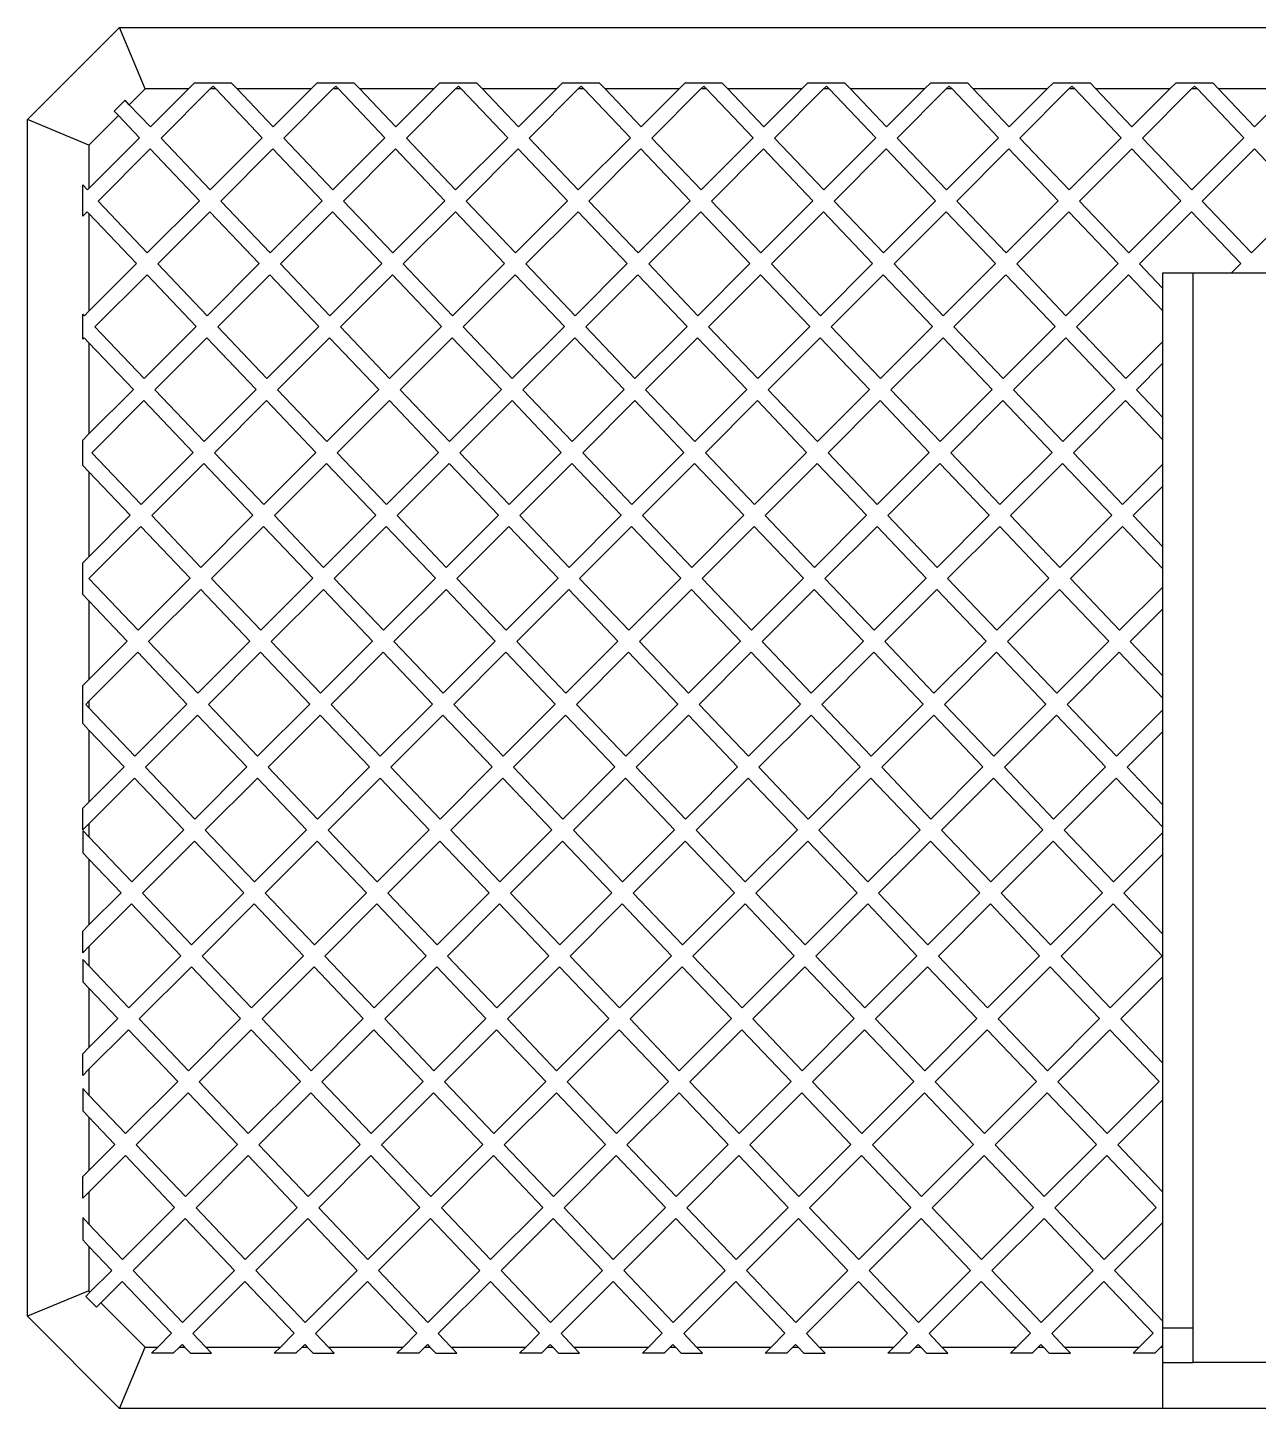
# Model space of a CAD drawing. Header units: millimetres. Extents: x -2140 to -1200, y 2406 to 2649.
# Drawn here: x -1926.14 to -1886.01, y 2541.49 to 2586.49 of the extents above; entities that cross this region are included whole.
import ezdxf

# ---------------------------------------------------------------- set-up
doc = ezdxf.new("R2010")
doc.units = ezdxf.units.MM

msp = doc.modelspace()

# ---------------------------------------------------------------- linework, layer by layer
at = {"color": 7, "linetype": 'Continuous', "lineweight": 25}
for p, q in [((-1926.135, 2583.492), (-1923.135, 2586.492)), ((-1922.307, 2584.492), (-1923.135, 2586.492)), ((-1923.135, 2586.492), (-1839.135, 2586.492)), ((-1922.307, 2584.492), (-1922.82, 2583.979)), ((-1920.893, 2584.492), (-1922.307, 2584.492)), ((-1920.893, 2584.492), (-1922.131, 2583.254)), ((-1921.786, 2582.891), (-1920.185, 2584.492)), ((-1920.693, 2584.692), (-1920.893, 2584.492)), ((-1920.693, 2584.692), (-1919.498, 2584.692)), ((-1920.185, 2584.492), (-1920.089, 2584.588)), ((-1919.998, 2584.492), (-1920.185, 2584.492)), ((-1920.089, 2584.588), (-1919.998, 2584.492)), ((-1919.998, 2584.492), (-1918.484, 2582.9)), ((-1919.308, 2584.492), (-1919.498, 2584.692)), ((-1916.893, 2584.492), (-1919.308, 2584.492)), ((-1918.131, 2583.254), (-1919.308, 2584.492)), ((-1916.893, 2584.492), (-1918.131, 2583.254)), ((-1917.786, 2582.891), (-1916.185, 2584.492)), ((-1916.693, 2584.692), (-1916.893, 2584.492)), ((-1916.693, 2584.692), (-1915.498, 2584.692)), ((-1916.185, 2584.492), (-1916.089, 2584.588)), ((-1915.998, 2584.492), (-1916.185, 2584.492)), ((-1916.089, 2584.588), (-1915.998, 2584.492)), ((-1915.998, 2584.492), (-1914.484, 2582.9)), ((-1915.308, 2584.492), (-1915.498, 2584.692)), ((-1912.893, 2584.492), (-1915.308, 2584.492)), ((-1914.131, 2583.254), (-1915.308, 2584.492)), ((-1912.893, 2584.492), (-1914.131, 2583.254)), ((-1913.786, 2582.891), (-1912.185, 2584.492)), ((-1912.693, 2584.692), (-1912.893, 2584.492)), ((-1912.693, 2584.692), (-1911.498, 2584.692)), ((-1912.185, 2584.492), (-1912.089, 2584.588)), ((-1911.998, 2584.492), (-1912.185, 2584.492)), ((-1912.089, 2584.588), (-1911.998, 2584.492)), ((-1911.998, 2584.492), (-1910.484, 2582.9)), ((-1911.308, 2584.492), (-1911.498, 2584.692)), ((-1908.893, 2584.492), (-1911.308, 2584.492)), ((-1910.131, 2583.254), (-1911.308, 2584.492)), ((-1908.893, 2584.492), (-1910.131, 2583.254)), ((-1909.786, 2582.891), (-1908.185, 2584.492)), ((-1908.693, 2584.692), (-1908.893, 2584.492)), ((-1908.693, 2584.692), (-1907.498, 2584.692)), ((-1908.185, 2584.492), (-1908.089, 2584.588)), ((-1907.998, 2584.492), (-1908.185, 2584.492)), ((-1908.089, 2584.588), (-1907.998, 2584.492)), ((-1907.998, 2584.492), (-1906.484, 2582.9)), ((-1907.308, 2584.492), (-1907.498, 2584.692)), ((-1904.893, 2584.492), (-1907.308, 2584.492)), ((-1906.131, 2583.254), (-1907.308, 2584.492)), ((-1904.893, 2584.492), (-1906.131, 2583.254)), ((-1905.786, 2582.891), (-1904.185, 2584.492)), ((-1904.693, 2584.692), (-1904.893, 2584.492)), ((-1904.693, 2584.692), (-1903.498, 2584.692)), ((-1904.185, 2584.492), (-1904.089, 2584.588)), ((-1903.998, 2584.492), (-1904.185, 2584.492)), ((-1904.089, 2584.588), (-1903.998, 2584.492)), ((-1903.998, 2584.492), (-1902.484, 2582.9)), ((-1903.308, 2584.492), (-1903.498, 2584.692)), ((-1900.893, 2584.492), (-1903.308, 2584.492)), ((-1902.131, 2583.254), (-1903.308, 2584.492)), ((-1900.893, 2584.492), (-1902.131, 2583.254)), ((-1901.786, 2582.891), (-1900.185, 2584.492)), ((-1900.693, 2584.692), (-1900.893, 2584.492)), ((-1900.693, 2584.692), (-1899.498, 2584.692)), ((-1900.185, 2584.492), (-1900.089, 2584.588)), ((-1899.998, 2584.492), (-1900.185, 2584.492)), ((-1900.089, 2584.588), (-1899.998, 2584.492)), ((-1899.998, 2584.492), (-1898.484, 2582.9)), ((-1899.308, 2584.492), (-1899.498, 2584.692)), ((-1896.893, 2584.492), (-1899.308, 2584.492)), ((-1898.131, 2583.254), (-1899.308, 2584.492)), ((-1896.893, 2584.492), (-1898.131, 2583.254)), ((-1897.786, 2582.891), (-1896.185, 2584.492)), ((-1896.693, 2584.692), (-1896.893, 2584.492)), ((-1896.693, 2584.692), (-1895.498, 2584.692)), ((-1896.185, 2584.492), (-1896.089, 2584.588)), ((-1895.998, 2584.492), (-1896.185, 2584.492)), ((-1896.089, 2584.588), (-1895.998, 2584.492)), ((-1895.998, 2584.492), (-1894.484, 2582.9)), ((-1895.308, 2584.492), (-1895.498, 2584.692)), ((-1892.893, 2584.492), (-1895.308, 2584.492)), ((-1894.131, 2583.254), (-1895.308, 2584.492)), ((-1892.893, 2584.492), (-1894.131, 2583.254)), ((-1893.786, 2582.891), (-1892.185, 2584.492)), ((-1892.693, 2584.692), (-1892.893, 2584.492)), ((-1892.693, 2584.692), (-1891.498, 2584.692)), ((-1892.185, 2584.492), (-1892.089, 2584.588)), ((-1891.998, 2584.492), (-1892.185, 2584.492)), ((-1892.089, 2584.588), (-1891.998, 2584.492)), ((-1891.998, 2584.492), (-1890.484, 2582.9)), ((-1891.308, 2584.492), (-1891.498, 2584.692)), ((-1888.893, 2584.492), (-1891.308, 2584.492)), ((-1890.131, 2583.254), (-1891.308, 2584.492)), ((-1888.893, 2584.492), (-1890.131, 2583.254)), ((-1889.786, 2582.891), (-1888.185, 2584.492)), ((-1888.693, 2584.692), (-1888.893, 2584.492)), ((-1888.693, 2584.692), (-1887.498, 2584.692)), ((-1888.185, 2584.492), (-1888.089, 2584.588)), ((-1887.998, 2584.492), (-1888.185, 2584.492)), ((-1888.089, 2584.588), (-1887.998, 2584.492)), ((-1887.998, 2584.492), (-1886.484, 2582.9)), ((-1887.308, 2584.492), (-1887.498, 2584.692)), ((-1884.893, 2584.492), (-1887.308, 2584.492)), ((-1886.131, 2583.254), (-1887.308, 2584.492)), ((-1884.893, 2584.492), (-1886.131, 2583.254)), ((-1922.958, 2584.124), (-1923.312, 2583.77)), ((-1922.82, 2583.979), (-1922.958, 2584.124)), ((-1922.131, 2583.254), (-1922.82, 2583.979)), ((-1926.135, 2544.492), (-1926.135, 2583.492)), ((-1924.135, 2582.663), (-1926.135, 2583.492)), ((-1923.174, 2583.625), (-1924.135, 2582.663)), ((-1923.312, 2583.77), (-1923.174, 2583.625)), ((-1923.174, 2583.625), (-1922.484, 2582.9)), ((-1922.484, 2582.9), (-1924.135, 2581.249)), ((-1924.135, 2582.663), (-1924.135, 2581.249)), ((-1920.181, 2581.203), (-1921.786, 2582.891)), ((-1918.484, 2582.9), (-1920.181, 2581.203)), ((-1916.181, 2581.203), (-1917.786, 2582.891)), ((-1914.484, 2582.9), (-1916.181, 2581.203)), ((-1912.181, 2581.203), (-1913.786, 2582.891)), ((-1910.484, 2582.9), (-1912.181, 2581.203)), ((-1908.181, 2581.203), (-1909.786, 2582.891)), ((-1906.484, 2582.9), (-1908.181, 2581.203)), ((-1904.181, 2581.203), (-1905.786, 2582.891)), ((-1902.484, 2582.9), (-1904.181, 2581.203)), ((-1900.181, 2581.203), (-1901.786, 2582.891)), ((-1898.484, 2582.9), (-1900.181, 2581.203)), ((-1896.181, 2581.203), (-1897.786, 2582.891)), ((-1894.484, 2582.9), (-1896.181, 2581.203)), ((-1892.181, 2581.203), (-1893.786, 2582.891)), ((-1890.484, 2582.9), (-1892.181, 2581.203)), ((-1888.181, 2581.203), (-1889.786, 2582.891)), ((-1886.484, 2582.9), (-1888.181, 2581.203)), ((-1923.837, 2580.841), (-1922.14, 2582.537)), ((-1922.14, 2582.537), (-1920.535, 2580.849)), ((-1919.837, 2580.841), (-1918.14, 2582.537)), ((-1918.14, 2582.537), (-1916.535, 2580.849)), ((-1915.837, 2580.841), (-1914.14, 2582.537)), ((-1914.14, 2582.537), (-1912.535, 2580.849)), ((-1911.837, 2580.841), (-1910.14, 2582.537)), ((-1910.14, 2582.537), (-1908.535, 2580.849)), ((-1907.837, 2580.841), (-1906.14, 2582.537)), ((-1906.14, 2582.537), (-1904.535, 2580.849)), ((-1903.837, 2580.841), (-1902.14, 2582.537)), ((-1902.14, 2582.537), (-1900.535, 2580.849)), ((-1899.837, 2580.841), (-1898.14, 2582.537)), ((-1898.14, 2582.537), (-1896.535, 2580.849)), ((-1895.837, 2580.841), (-1894.14, 2582.537)), ((-1894.14, 2582.537), (-1892.535, 2580.849)), ((-1891.837, 2580.841), (-1890.14, 2582.537)), ((-1890.14, 2582.537), (-1888.535, 2580.849)), ((-1887.837, 2580.841), (-1886.14, 2582.537)), ((-1886.14, 2582.537), (-1884.535, 2580.849)), ((-1924.181, 2581.203), (-1924.335, 2581.365)), ((-1924.335, 2580.342), (-1924.335, 2581.365)), ((-1924.135, 2581.249), (-1924.181, 2581.203)), ((-1922.232, 2579.153), (-1923.837, 2580.841)), ((-1920.535, 2580.849), (-1922.232, 2579.153)), ((-1918.232, 2579.153), (-1919.837, 2580.841)), ((-1916.535, 2580.849), (-1918.232, 2579.153)), ((-1914.232, 2579.153), (-1915.837, 2580.841)), ((-1912.535, 2580.849), (-1914.232, 2579.153)), ((-1910.232, 2579.153), (-1911.837, 2580.841)), ((-1908.535, 2580.849), (-1910.232, 2579.153)), ((-1906.232, 2579.153), (-1907.837, 2580.841)), ((-1904.535, 2580.849), (-1906.232, 2579.153)), ((-1902.232, 2579.153), (-1903.837, 2580.841)), ((-1900.535, 2580.849), (-1902.232, 2579.153)), ((-1898.232, 2579.153), (-1899.837, 2580.841)), ((-1896.535, 2580.849), (-1898.232, 2579.153)), ((-1894.232, 2579.153), (-1895.837, 2580.841)), ((-1892.535, 2580.849), (-1894.232, 2579.153)), ((-1890.232, 2579.153), (-1891.837, 2580.841)), ((-1888.535, 2580.849), (-1890.232, 2579.153)), ((-1886.232, 2579.153), (-1887.837, 2580.841)), ((-1884.535, 2580.849), (-1886.232, 2579.153)), ((-1924.335, 2580.342), (-1924.19, 2580.487)), ((-1924.19, 2580.487), (-1924.135, 2580.429)), ((-1924.135, 2580.429), (-1924.135, 2577.249)), ((-1924.135, 2580.429), (-1922.585, 2578.799)), ((-1921.887, 2578.79), (-1920.19, 2580.487)), ((-1920.19, 2580.487), (-1918.585, 2578.799)), ((-1917.887, 2578.79), (-1916.19, 2580.487)), ((-1916.19, 2580.487), (-1914.585, 2578.799)), ((-1913.887, 2578.79), (-1912.19, 2580.487)), ((-1912.19, 2580.487), (-1910.585, 2578.799)), ((-1909.887, 2578.79), (-1908.19, 2580.487)), ((-1908.19, 2580.487), (-1906.585, 2578.799)), ((-1905.887, 2578.79), (-1904.19, 2580.487)), ((-1904.19, 2580.487), (-1902.585, 2578.799)), ((-1901.887, 2578.79), (-1900.19, 2580.487)), ((-1900.19, 2580.487), (-1898.585, 2578.799)), ((-1897.887, 2578.79), (-1896.19, 2580.487)), ((-1896.19, 2580.487), (-1894.585, 2578.799)), ((-1893.887, 2578.79), (-1892.19, 2580.487)), ((-1892.19, 2580.487), (-1890.585, 2578.799)), ((-1889.887, 2578.79), (-1888.19, 2580.487)), ((-1888.19, 2580.487), (-1886.585, 2578.799)), ((-1922.585, 2578.799), (-1924.135, 2577.249)), ((-1920.282, 2577.102), (-1921.887, 2578.79)), ((-1918.585, 2578.799), (-1920.282, 2577.102)), ((-1916.282, 2577.102), (-1917.887, 2578.79)), ((-1914.585, 2578.799), (-1916.282, 2577.102)), ((-1912.282, 2577.102), (-1913.887, 2578.79)), ((-1910.585, 2578.799), (-1912.282, 2577.102)), ((-1908.282, 2577.102), (-1909.887, 2578.79)), ((-1906.585, 2578.799), (-1908.282, 2577.102)), ((-1904.282, 2577.102), (-1905.887, 2578.79)), ((-1902.585, 2578.799), (-1904.282, 2577.102)), ((-1900.282, 2577.102), (-1901.887, 2578.79)), ((-1898.585, 2578.799), (-1900.282, 2577.102)), ((-1896.282, 2577.102), (-1897.887, 2578.79)), ((-1894.585, 2578.799), (-1896.282, 2577.102)), ((-1892.282, 2577.102), (-1893.887, 2578.79)), ((-1890.585, 2578.799), (-1892.282, 2577.102)), ((-1889.135, 2577.999), (-1889.887, 2578.79)), ((-1886.585, 2578.799), (-1886.893, 2578.492)), ((-1923.938, 2576.74), (-1922.241, 2578.436)), ((-1922.241, 2578.436), (-1920.636, 2576.748)), ((-1919.938, 2576.74), (-1918.241, 2578.436)), ((-1918.241, 2578.436), (-1916.636, 2576.748)), ((-1915.938, 2576.74), (-1914.241, 2578.436)), ((-1914.241, 2578.436), (-1912.636, 2576.748)), ((-1911.938, 2576.74), (-1910.241, 2578.436)), ((-1910.241, 2578.436), (-1908.636, 2576.748)), ((-1907.938, 2576.74), (-1906.241, 2578.436)), ((-1906.241, 2578.436), (-1904.636, 2576.748)), ((-1903.938, 2576.74), (-1902.241, 2578.436)), ((-1902.241, 2578.436), (-1900.636, 2576.748)), ((-1899.938, 2576.74), (-1898.241, 2578.436)), ((-1898.241, 2578.436), (-1896.636, 2576.748)), ((-1895.938, 2576.74), (-1894.241, 2578.436)), ((-1894.241, 2578.436), (-1892.636, 2576.748)), ((-1891.938, 2576.74), (-1890.241, 2578.436)), ((-1890.241, 2578.436), (-1889.135, 2577.274)), ((-1889.135, 2578.492), (-1889.135, 2577.999)), ((-1886.893, 2578.492), (-1889.135, 2578.492)), ((-1888.135, 2544.113), (-1888.135, 2578.492)), ((-1885.604, 2578.492), (-1886.893, 2578.492)), ((-1889.135, 2577.999), (-1889.135, 2577.274)), ((-1924.282, 2577.102), (-1924.335, 2577.158)), ((-1924.335, 2576.342), (-1924.335, 2577.158)), ((-1924.135, 2577.249), (-1924.282, 2577.102)), ((-1889.135, 2577.274), (-1889.135, 2576.249)), ((-1922.333, 2575.052), (-1923.938, 2576.74)), ((-1920.636, 2576.748), (-1922.333, 2575.052)), ((-1918.333, 2575.052), (-1919.938, 2576.74)), ((-1916.636, 2576.748), (-1918.333, 2575.052)), ((-1914.333, 2575.052), (-1915.938, 2576.74)), ((-1912.636, 2576.748), (-1914.333, 2575.052)), ((-1910.333, 2575.052), (-1911.938, 2576.74)), ((-1908.636, 2576.748), (-1910.333, 2575.052)), ((-1906.333, 2575.052), (-1907.938, 2576.74)), ((-1904.636, 2576.748), (-1906.333, 2575.052)), ((-1902.333, 2575.052), (-1903.938, 2576.74)), ((-1900.636, 2576.748), (-1902.333, 2575.052)), ((-1898.333, 2575.052), (-1899.938, 2576.74)), ((-1896.636, 2576.748), (-1898.333, 2575.052)), ((-1894.333, 2575.052), (-1895.938, 2576.74)), ((-1892.636, 2576.748), (-1894.333, 2575.052)), ((-1890.333, 2575.052), (-1891.938, 2576.74)), ((-1924.335, 2576.342), (-1924.291, 2576.386)), ((-1924.291, 2576.386), (-1924.135, 2576.222)), ((-1921.988, 2574.689), (-1920.291, 2576.386)), ((-1920.291, 2576.386), (-1918.686, 2574.698)), ((-1917.988, 2574.689), (-1916.291, 2576.386)), ((-1916.291, 2576.386), (-1914.686, 2574.698)), ((-1913.988, 2574.689), (-1912.291, 2576.386)), ((-1912.291, 2576.386), (-1910.686, 2574.698)), ((-1909.988, 2574.689), (-1908.291, 2576.386)), ((-1908.291, 2576.386), (-1906.686, 2574.698)), ((-1905.988, 2574.689), (-1904.291, 2576.386)), ((-1904.291, 2576.386), (-1902.686, 2574.698)), ((-1901.988, 2574.689), (-1900.291, 2576.386)), ((-1900.291, 2576.386), (-1898.686, 2574.698)), ((-1897.988, 2574.689), (-1896.291, 2576.386)), ((-1896.291, 2576.386), (-1894.686, 2574.698)), ((-1893.988, 2574.689), (-1892.291, 2576.386)), ((-1892.291, 2576.386), (-1890.686, 2574.698)), ((-1924.135, 2576.222), (-1924.135, 2573.249)), ((-1924.135, 2576.222), (-1922.686, 2574.698)), ((-1889.135, 2576.249), (-1890.333, 2575.052)), ((-1889.135, 2576.249), (-1889.135, 2575.542)), ((-1889.988, 2574.689), (-1889.135, 2575.542)), ((-1889.135, 2575.542), (-1889.135, 2573.792)), ((-1922.686, 2574.698), (-1924.135, 2573.249)), ((-1920.383, 2573.001), (-1921.988, 2574.689)), ((-1918.686, 2574.698), (-1920.383, 2573.001)), ((-1916.383, 2573.001), (-1917.988, 2574.689)), ((-1914.686, 2574.698), (-1916.383, 2573.001)), ((-1912.383, 2573.001), (-1913.988, 2574.689)), ((-1910.686, 2574.698), (-1912.383, 2573.001)), ((-1908.383, 2573.001), (-1909.988, 2574.689)), ((-1906.686, 2574.698), (-1908.383, 2573.001)), ((-1904.383, 2573.001), (-1905.988, 2574.689)), ((-1902.686, 2574.698), (-1904.383, 2573.001)), ((-1900.383, 2573.001), (-1901.988, 2574.689)), ((-1898.686, 2574.698), (-1900.383, 2573.001)), ((-1896.383, 2573.001), (-1897.988, 2574.689)), ((-1894.686, 2574.698), (-1896.383, 2573.001)), ((-1892.383, 2573.001), (-1893.988, 2574.689)), ((-1890.686, 2574.698), (-1892.383, 2573.001)), ((-1889.135, 2573.792), (-1889.988, 2574.689)), ((-1924.039, 2572.639), (-1922.342, 2574.336)), ((-1922.342, 2574.336), (-1920.737, 2572.648)), ((-1920.039, 2572.639), (-1918.342, 2574.336)), ((-1918.342, 2574.336), (-1916.737, 2572.648)), ((-1916.039, 2572.639), (-1914.342, 2574.336)), ((-1914.342, 2574.336), (-1912.737, 2572.648)), ((-1912.039, 2572.639), (-1910.342, 2574.336)), ((-1910.342, 2574.336), (-1908.737, 2572.648)), ((-1908.039, 2572.639), (-1906.342, 2574.336)), ((-1906.342, 2574.336), (-1904.737, 2572.648)), ((-1904.039, 2572.639), (-1902.342, 2574.336)), ((-1902.342, 2574.336), (-1900.737, 2572.648)), ((-1900.039, 2572.639), (-1898.342, 2574.336)), ((-1898.342, 2574.336), (-1896.737, 2572.648)), ((-1896.039, 2572.639), (-1894.342, 2574.336)), ((-1894.342, 2574.336), (-1892.737, 2572.648)), ((-1892.039, 2572.639), (-1890.342, 2574.336)), ((-1890.342, 2574.336), (-1889.135, 2573.066)), ((-1889.135, 2573.792), (-1889.135, 2573.066)), ((-1924.135, 2573.249), (-1924.335, 2573.049)), ((-1924.335, 2572.225), (-1924.335, 2573.049)), ((-1889.135, 2573.066), (-1889.135, 2572.249)), ((-1924.335, 2572.225), (-1924.135, 2572.015)), ((-1922.434, 2570.951), (-1924.039, 2572.639)), ((-1920.737, 2572.648), (-1922.434, 2570.951)), ((-1922.089, 2570.588), (-1920.392, 2572.285)), ((-1920.392, 2572.285), (-1918.787, 2570.597)), ((-1918.434, 2570.951), (-1920.039, 2572.639)), ((-1916.737, 2572.648), (-1918.434, 2570.951)), ((-1918.089, 2570.588), (-1916.392, 2572.285)), ((-1916.392, 2572.285), (-1914.787, 2570.597)), ((-1914.434, 2570.951), (-1916.039, 2572.639)), ((-1912.737, 2572.648), (-1914.434, 2570.951)), ((-1914.089, 2570.588), (-1912.392, 2572.285)), ((-1912.392, 2572.285), (-1910.787, 2570.597)), ((-1910.434, 2570.951), (-1912.039, 2572.639)), ((-1908.737, 2572.648), (-1910.434, 2570.951)), ((-1910.089, 2570.588), (-1908.392, 2572.285)), ((-1908.392, 2572.285), (-1906.787, 2570.597)), ((-1906.434, 2570.951), (-1908.039, 2572.639)), ((-1904.737, 2572.648), (-1906.434, 2570.951)), ((-1906.089, 2570.588), (-1904.392, 2572.285)), ((-1904.392, 2572.285), (-1902.787, 2570.597)), ((-1902.434, 2570.951), (-1904.039, 2572.639)), ((-1900.737, 2572.648), (-1902.434, 2570.951)), ((-1902.089, 2570.588), (-1900.392, 2572.285)), ((-1900.392, 2572.285), (-1898.787, 2570.597)), ((-1898.434, 2570.951), (-1900.039, 2572.639)), ((-1896.737, 2572.648), (-1898.434, 2570.951)), ((-1898.089, 2570.588), (-1896.392, 2572.285)), ((-1896.392, 2572.285), (-1894.787, 2570.597)), ((-1894.434, 2570.951), (-1896.039, 2572.639)), ((-1892.737, 2572.648), (-1894.434, 2570.951)), ((-1894.089, 2570.588), (-1892.392, 2572.285)), ((-1892.392, 2572.285), (-1890.787, 2570.597)), ((-1890.434, 2570.951), (-1892.039, 2572.639)), ((-1889.135, 2572.249), (-1890.434, 2570.951)), ((-1889.135, 2572.249), (-1889.135, 2571.542)), ((-1924.135, 2572.015), (-1924.135, 2569.249)), ((-1924.135, 2572.015), (-1922.787, 2570.597)), ((-1890.089, 2570.588), (-1889.135, 2571.542)), ((-1889.135, 2571.542), (-1889.135, 2569.585)), ((-1922.787, 2570.597), (-1924.135, 2569.249)), ((-1920.484, 2568.9), (-1922.089, 2570.588)), ((-1918.787, 2570.597), (-1920.484, 2568.9)), ((-1916.484, 2568.9), (-1918.089, 2570.588)), ((-1914.787, 2570.597), (-1916.484, 2568.9)), ((-1912.484, 2568.9), (-1914.089, 2570.588)), ((-1910.787, 2570.597), (-1912.484, 2568.9)), ((-1908.484, 2568.9), (-1910.089, 2570.588)), ((-1906.787, 2570.597), (-1908.484, 2568.9)), ((-1904.484, 2568.9), (-1906.089, 2570.588)), ((-1902.787, 2570.597), (-1904.484, 2568.9)), ((-1900.484, 2568.9), (-1902.089, 2570.588)), ((-1898.787, 2570.597), (-1900.484, 2568.9)), ((-1896.484, 2568.9), (-1898.089, 2570.588)), ((-1894.787, 2570.597), (-1896.484, 2568.9)), ((-1892.484, 2568.9), (-1894.089, 2570.588)), ((-1890.787, 2570.597), (-1892.484, 2568.9)), ((-1889.135, 2569.585), (-1890.089, 2570.588)), ((-1924.135, 2568.542), (-1922.443, 2570.235)), ((-1922.443, 2570.235), (-1920.838, 2568.547)), ((-1920.14, 2568.538), (-1918.443, 2570.235)), ((-1918.443, 2570.235), (-1916.838, 2568.547)), ((-1916.14, 2568.538), (-1914.443, 2570.235)), ((-1914.443, 2570.235), (-1912.838, 2568.547)), ((-1912.14, 2568.538), (-1910.443, 2570.235)), ((-1910.443, 2570.235), (-1908.838, 2568.547)), ((-1908.14, 2568.538), (-1906.443, 2570.235)), ((-1906.443, 2570.235), (-1904.838, 2568.547)), ((-1904.14, 2568.538), (-1902.443, 2570.235)), ((-1902.443, 2570.235), (-1900.838, 2568.547)), ((-1900.14, 2568.538), (-1898.443, 2570.235)), ((-1898.443, 2570.235), (-1896.838, 2568.547)), ((-1896.14, 2568.538), (-1894.443, 2570.235)), ((-1894.443, 2570.235), (-1892.838, 2568.547)), ((-1892.14, 2568.538), (-1890.443, 2570.235)), ((-1890.443, 2570.235), (-1889.135, 2568.859)), ((-1889.135, 2569.585), (-1889.135, 2568.859)), ((-1924.135, 2569.249), (-1924.335, 2569.049)), ((-1924.335, 2568.018), (-1924.335, 2569.049)), ((-1889.135, 2568.859), (-1889.135, 2568.249)), ((-1924.14, 2568.538), (-1924.135, 2568.542)), ((-1924.135, 2568.533), (-1924.14, 2568.538)), ((-1924.135, 2568.542), (-1924.135, 2568.533)), ((-1922.535, 2566.85), (-1924.135, 2568.533)), ((-1920.838, 2568.547), (-1922.535, 2566.85)), ((-1922.19, 2566.487), (-1920.493, 2568.184)), ((-1920.493, 2568.184), (-1918.888, 2566.496)), ((-1918.535, 2566.85), (-1920.14, 2568.538)), ((-1916.838, 2568.547), (-1918.535, 2566.85)), ((-1918.19, 2566.487), (-1916.493, 2568.184)), ((-1916.493, 2568.184), (-1914.888, 2566.496)), ((-1914.535, 2566.85), (-1916.14, 2568.538)), ((-1912.838, 2568.547), (-1914.535, 2566.85)), ((-1914.19, 2566.487), (-1912.493, 2568.184)), ((-1912.493, 2568.184), (-1910.888, 2566.496)), ((-1910.535, 2566.85), (-1912.14, 2568.538)), ((-1908.838, 2568.547), (-1910.535, 2566.85)), ((-1910.19, 2566.487), (-1908.493, 2568.184)), ((-1908.493, 2568.184), (-1906.888, 2566.496)), ((-1906.535, 2566.85), (-1908.14, 2568.538)), ((-1904.838, 2568.547), (-1906.535, 2566.85)), ((-1906.19, 2566.487), (-1904.493, 2568.184)), ((-1904.493, 2568.184), (-1902.888, 2566.496)), ((-1902.535, 2566.85), (-1904.14, 2568.538)), ((-1900.838, 2568.547), (-1902.535, 2566.85)), ((-1902.19, 2566.487), (-1900.493, 2568.184)), ((-1900.493, 2568.184), (-1898.888, 2566.496)), ((-1898.535, 2566.85), (-1900.14, 2568.538)), ((-1896.838, 2568.547), (-1898.535, 2566.85)), ((-1898.19, 2566.487), (-1896.493, 2568.184)), ((-1896.493, 2568.184), (-1894.888, 2566.496)), ((-1894.535, 2566.85), (-1896.14, 2568.538)), ((-1892.838, 2568.547), (-1894.535, 2566.85)), ((-1894.19, 2566.487), (-1892.493, 2568.184)), ((-1892.493, 2568.184), (-1890.888, 2566.496)), ((-1890.535, 2566.85), (-1892.14, 2568.538)), ((-1889.135, 2568.249), (-1890.535, 2566.85)), ((-1889.135, 2568.249), (-1889.135, 2567.542)), ((-1924.335, 2568.018), (-1924.135, 2567.807)), ((-1924.135, 2567.807), (-1924.135, 2565.249)), ((-1924.135, 2567.807), (-1922.888, 2566.496)), ((-1890.19, 2566.487), (-1889.135, 2567.542)), ((-1889.135, 2567.542), (-1889.135, 2565.378)), ((-1922.888, 2566.496), (-1924.135, 2565.249)), ((-1920.585, 2564.799), (-1922.19, 2566.487)), ((-1918.888, 2566.496), (-1920.585, 2564.799)), ((-1916.585, 2564.799), (-1918.19, 2566.487)), ((-1914.888, 2566.496), (-1916.585, 2564.799)), ((-1912.585, 2564.799), (-1914.19, 2566.487)), ((-1910.888, 2566.496), (-1912.585, 2564.799)), ((-1908.585, 2564.799), (-1910.19, 2566.487)), ((-1906.888, 2566.496), (-1908.585, 2564.799)), ((-1904.585, 2564.799), (-1906.19, 2566.487)), ((-1902.888, 2566.496), (-1904.585, 2564.799)), ((-1900.585, 2564.799), (-1902.19, 2566.487)), ((-1898.888, 2566.496), (-1900.585, 2564.799)), ((-1896.585, 2564.799), (-1898.19, 2566.487)), ((-1894.888, 2566.496), (-1896.585, 2564.799)), ((-1892.585, 2564.799), (-1894.19, 2566.487)), ((-1890.888, 2566.496), (-1892.585, 2564.799)), ((-1889.135, 2565.378), (-1890.19, 2566.487)), ((-1924.135, 2564.542), (-1922.544, 2566.134)), ((-1922.544, 2566.134), (-1920.939, 2564.446)), ((-1920.241, 2564.437), (-1918.544, 2566.134)), ((-1918.544, 2566.134), (-1916.939, 2564.446)), ((-1916.241, 2564.437), (-1914.544, 2566.134)), ((-1914.544, 2566.134), (-1912.939, 2564.446)), ((-1912.241, 2564.437), (-1910.544, 2566.134)), ((-1910.544, 2566.134), (-1908.939, 2564.446)), ((-1908.241, 2564.437), (-1906.544, 2566.134)), ((-1906.544, 2566.134), (-1904.939, 2564.446)), ((-1904.241, 2564.437), (-1902.544, 2566.134)), ((-1902.544, 2566.134), (-1900.939, 2564.446)), ((-1900.241, 2564.437), (-1898.544, 2566.134)), ((-1898.544, 2566.134), (-1896.939, 2564.446)), ((-1896.241, 2564.437), (-1894.544, 2566.134)), ((-1894.544, 2566.134), (-1892.939, 2564.446)), ((-1892.241, 2564.437), (-1890.544, 2566.134)), ((-1890.544, 2566.134), (-1889.135, 2564.652)), ((-1924.135, 2565.249), (-1924.335, 2565.049)), ((-1924.335, 2563.811), (-1924.335, 2565.049)), ((-1889.135, 2565.378), (-1889.135, 2564.652)), ((-1889.135, 2564.652), (-1889.135, 2564.249)), ((-1924.241, 2564.437), (-1924.135, 2564.542)), ((-1924.135, 2564.326), (-1924.241, 2564.437)), ((-1924.135, 2564.542), (-1924.135, 2564.326)), ((-1922.636, 2562.749), (-1924.135, 2564.326)), ((-1920.939, 2564.446), (-1922.636, 2562.749)), ((-1918.636, 2562.749), (-1920.241, 2564.437)), ((-1916.939, 2564.446), (-1918.636, 2562.749)), ((-1914.636, 2562.749), (-1916.241, 2564.437)), ((-1912.939, 2564.446), (-1914.636, 2562.749)), ((-1910.636, 2562.749), (-1912.241, 2564.437)), ((-1908.939, 2564.446), (-1910.636, 2562.749)), ((-1906.636, 2562.749), (-1908.241, 2564.437)), ((-1904.939, 2564.446), (-1906.636, 2562.749)), ((-1902.636, 2562.749), (-1904.241, 2564.437)), ((-1900.939, 2564.446), (-1902.636, 2562.749)), ((-1898.636, 2562.749), (-1900.241, 2564.437)), ((-1896.939, 2564.446), (-1898.636, 2562.749)), ((-1894.636, 2562.749), (-1896.241, 2564.437)), ((-1892.939, 2564.446), (-1894.636, 2562.749)), ((-1890.636, 2562.749), (-1892.241, 2564.437)), ((-1889.135, 2564.249), (-1890.636, 2562.749)), ((-1889.135, 2564.249), (-1889.135, 2563.542)), ((-1924.335, 2563.811), (-1924.135, 2563.6)), ((-1922.291, 2562.386), (-1920.594, 2564.083)), ((-1920.594, 2564.083), (-1918.989, 2562.395)), ((-1918.291, 2562.386), (-1916.594, 2564.083)), ((-1916.594, 2564.083), (-1914.989, 2562.395)), ((-1914.291, 2562.386), (-1912.594, 2564.083)), ((-1912.594, 2564.083), (-1910.989, 2562.395)), ((-1910.291, 2562.386), (-1908.594, 2564.083)), ((-1908.594, 2564.083), (-1906.989, 2562.395)), ((-1906.291, 2562.386), (-1904.594, 2564.083)), ((-1904.594, 2564.083), (-1902.989, 2562.395)), ((-1902.291, 2562.386), (-1900.594, 2564.083)), ((-1900.594, 2564.083), (-1898.989, 2562.395)), ((-1898.291, 2562.386), (-1896.594, 2564.083)), ((-1896.594, 2564.083), (-1894.989, 2562.395)), ((-1894.291, 2562.386), (-1892.594, 2564.083)), ((-1892.594, 2564.083), (-1890.989, 2562.395)), ((-1924.135, 2563.6), (-1924.135, 2561.249)), ((-1924.135, 2563.6), (-1922.989, 2562.395)), ((-1890.291, 2562.386), (-1889.135, 2563.542)), ((-1889.135, 2563.542), (-1889.135, 2561.171)), ((-1922.989, 2562.395), (-1924.135, 2561.249)), ((-1920.686, 2560.698), (-1922.291, 2562.386)), ((-1918.989, 2562.395), (-1920.686, 2560.698)), ((-1916.686, 2560.698), (-1918.291, 2562.386)), ((-1914.989, 2562.395), (-1916.686, 2560.698)), ((-1912.686, 2560.698), (-1914.291, 2562.386)), ((-1910.989, 2562.395), (-1912.686, 2560.698)), ((-1908.686, 2560.698), (-1910.291, 2562.386)), ((-1906.989, 2562.395), (-1908.686, 2560.698)), ((-1904.686, 2560.698), (-1906.291, 2562.386)), ((-1902.989, 2562.395), (-1904.686, 2560.698)), ((-1900.686, 2560.698), (-1902.291, 2562.386)), ((-1898.989, 2562.395), (-1900.686, 2560.698)), ((-1896.686, 2560.698), (-1898.291, 2562.386)), ((-1894.989, 2562.395), (-1896.686, 2560.698)), ((-1892.686, 2560.698), (-1894.291, 2562.386)), ((-1890.989, 2562.395), (-1892.686, 2560.698)), ((-1889.135, 2561.171), (-1890.291, 2562.386)), ((-1924.135, 2560.542), (-1922.645, 2562.033)), ((-1922.645, 2562.033), (-1921.04, 2560.345)), ((-1920.341, 2560.336), (-1918.645, 2562.033)), ((-1918.645, 2562.033), (-1917.04, 2560.345)), ((-1916.341, 2560.336), (-1914.645, 2562.033)), ((-1914.645, 2562.033), (-1913.04, 2560.345)), ((-1912.341, 2560.336), (-1910.645, 2562.033)), ((-1910.645, 2562.033), (-1909.04, 2560.345)), ((-1908.341, 2560.336), (-1906.645, 2562.033)), ((-1906.645, 2562.033), (-1905.04, 2560.345)), ((-1904.341, 2560.336), (-1902.645, 2562.033)), ((-1902.645, 2562.033), (-1901.04, 2560.345)), ((-1900.341, 2560.336), (-1898.645, 2562.033)), ((-1898.645, 2562.033), (-1897.04, 2560.345)), ((-1896.341, 2560.336), (-1894.645, 2562.033)), ((-1894.645, 2562.033), (-1893.04, 2560.345)), ((-1892.341, 2560.336), (-1890.645, 2562.033)), ((-1890.645, 2562.033), (-1889.135, 2560.445)), ((-1924.135, 2561.249), (-1924.335, 2561.049)), ((-1924.335, 2560.342), (-1924.335, 2561.049)), ((-1889.135, 2561.171), (-1889.135, 2560.445)), ((-1924.335, 2560.342), (-1924.135, 2560.542)), ((-1924.135, 2560.542), (-1924.135, 2560.119)), ((-1924.135, 2560.119), (-1924.335, 2560.329)), ((-1924.335, 2560.329), (-1924.335, 2559.603)), ((-1922.737, 2558.648), (-1924.135, 2560.119)), ((-1921.04, 2560.345), (-1922.737, 2558.648)), ((-1918.737, 2558.648), (-1920.341, 2560.336)), ((-1917.04, 2560.345), (-1918.737, 2558.648)), ((-1914.737, 2558.648), (-1916.341, 2560.336)), ((-1913.04, 2560.345), (-1914.737, 2558.648)), ((-1910.737, 2558.648), (-1912.341, 2560.336)), ((-1909.04, 2560.345), (-1910.737, 2558.648)), ((-1906.737, 2558.648), (-1908.341, 2560.336)), ((-1905.04, 2560.345), (-1906.737, 2558.648)), ((-1902.737, 2558.648), (-1904.341, 2560.336)), ((-1901.04, 2560.345), (-1902.737, 2558.648)), ((-1898.737, 2558.648), (-1900.341, 2560.336)), ((-1897.04, 2560.345), (-1898.737, 2558.648)), ((-1894.737, 2558.648), (-1896.341, 2560.336)), ((-1893.04, 2560.345), (-1894.737, 2558.648)), ((-1890.737, 2558.648), (-1892.341, 2560.336)), ((-1889.135, 2560.249), (-1890.737, 2558.648)), ((-1889.135, 2560.445), (-1889.135, 2560.249)), ((-1889.135, 2560.249), (-1889.135, 2559.542)), ((-1924.335, 2559.603), (-1924.135, 2559.393)), ((-1922.392, 2558.285), (-1920.695, 2559.982)), ((-1920.695, 2559.982), (-1919.09, 2558.294)), ((-1918.392, 2558.285), (-1916.695, 2559.982)), ((-1916.695, 2559.982), (-1915.09, 2558.294)), ((-1914.392, 2558.285), (-1912.695, 2559.982)), ((-1912.695, 2559.982), (-1911.09, 2558.294)), ((-1910.392, 2558.285), (-1908.695, 2559.982)), ((-1908.695, 2559.982), (-1907.09, 2558.294)), ((-1906.392, 2558.285), (-1904.695, 2559.982)), ((-1904.695, 2559.982), (-1903.09, 2558.294)), ((-1902.392, 2558.285), (-1900.695, 2559.982)), ((-1900.695, 2559.982), (-1899.09, 2558.294)), ((-1898.392, 2558.285), (-1896.695, 2559.982)), ((-1896.695, 2559.982), (-1895.09, 2558.294)), ((-1894.392, 2558.285), (-1892.695, 2559.982)), ((-1892.695, 2559.982), (-1891.09, 2558.294)), ((-1924.135, 2559.393), (-1924.135, 2557.249)), ((-1924.135, 2559.393), (-1923.09, 2558.294)), ((-1890.392, 2558.285), (-1889.135, 2559.542)), ((-1889.135, 2559.542), (-1889.135, 2556.963)), ((-1923.09, 2558.294), (-1924.135, 2557.249)), ((-1920.787, 2556.597), (-1922.392, 2558.285)), ((-1919.09, 2558.294), (-1920.787, 2556.597)), ((-1916.787, 2556.597), (-1918.392, 2558.285)), ((-1915.09, 2558.294), (-1916.787, 2556.597)), ((-1912.787, 2556.597), (-1914.392, 2558.285)), ((-1911.09, 2558.294), (-1912.787, 2556.597)), ((-1908.787, 2556.597), (-1910.392, 2558.285)), ((-1907.09, 2558.294), (-1908.787, 2556.597)), ((-1904.787, 2556.597), (-1906.392, 2558.285)), ((-1903.09, 2558.294), (-1904.787, 2556.597)), ((-1900.787, 2556.597), (-1902.392, 2558.285)), ((-1899.09, 2558.294), (-1900.787, 2556.597)), ((-1896.787, 2556.597), (-1898.392, 2558.285)), ((-1895.09, 2558.294), (-1896.787, 2556.597)), ((-1892.787, 2556.597), (-1894.392, 2558.285)), ((-1891.09, 2558.294), (-1892.787, 2556.597)), ((-1889.135, 2556.963), (-1890.392, 2558.285)), ((-1924.135, 2556.542), (-1922.746, 2557.932)), ((-1922.746, 2557.932), (-1921.141, 2556.244)), ((-1920.442, 2556.235), (-1918.746, 2557.932)), ((-1918.746, 2557.932), (-1917.141, 2556.244)), ((-1916.442, 2556.235), (-1914.746, 2557.932)), ((-1914.746, 2557.932), (-1913.141, 2556.244)), ((-1912.442, 2556.235), (-1910.746, 2557.932)), ((-1910.746, 2557.932), (-1909.141, 2556.244)), ((-1908.442, 2556.235), (-1906.746, 2557.932)), ((-1906.746, 2557.932), (-1905.141, 2556.244)), ((-1904.442, 2556.235), (-1902.746, 2557.932)), ((-1902.746, 2557.932), (-1901.141, 2556.244)), ((-1900.442, 2556.235), (-1898.746, 2557.932)), ((-1898.746, 2557.932), (-1897.141, 2556.244)), ((-1896.442, 2556.235), (-1894.746, 2557.932)), ((-1894.746, 2557.932), (-1893.141, 2556.244)), ((-1892.442, 2556.235), (-1890.746, 2557.932)), ((-1890.746, 2557.932), (-1889.141, 2556.244)), ((-1924.135, 2557.249), (-1924.335, 2557.049)), ((-1924.335, 2556.342), (-1924.335, 2557.049)), ((-1889.135, 2556.963), (-1889.135, 2555.542)), ((-1924.335, 2556.342), (-1924.135, 2556.542)), ((-1924.135, 2556.542), (-1924.135, 2555.912)), ((-1924.135, 2555.912), (-1924.335, 2556.122)), ((-1924.335, 2556.122), (-1924.335, 2555.396)), ((-1921.141, 2556.244), (-1922.838, 2554.547)), ((-1918.838, 2554.547), (-1920.442, 2556.235)), ((-1917.141, 2556.244), (-1918.838, 2554.547)), ((-1914.838, 2554.547), (-1916.442, 2556.235)), ((-1913.141, 2556.244), (-1914.838, 2554.547)), ((-1910.838, 2554.547), (-1912.442, 2556.235)), ((-1909.141, 2556.244), (-1910.838, 2554.547)), ((-1906.838, 2554.547), (-1908.442, 2556.235)), ((-1905.141, 2556.244), (-1906.838, 2554.547)), ((-1902.838, 2554.547), (-1904.442, 2556.235)), ((-1901.141, 2556.244), (-1902.838, 2554.547)), ((-1898.838, 2554.547), (-1900.442, 2556.235)), ((-1897.141, 2556.244), (-1898.838, 2554.547)), ((-1894.838, 2554.547), (-1896.442, 2556.235)), ((-1893.141, 2556.244), (-1894.838, 2554.547)), ((-1890.838, 2554.547), (-1892.442, 2556.235)), ((-1889.141, 2556.244), (-1890.838, 2554.547)), ((-1922.838, 2554.547), (-1924.135, 2555.912)), ((-1922.493, 2554.184), (-1920.796, 2555.881)), ((-1920.796, 2555.881), (-1919.191, 2554.193)), ((-1918.493, 2554.184), (-1916.796, 2555.881)), ((-1916.796, 2555.881), (-1915.191, 2554.193)), ((-1914.493, 2554.184), (-1912.796, 2555.881)), ((-1912.796, 2555.881), (-1911.191, 2554.193)), ((-1910.493, 2554.184), (-1908.796, 2555.881)), ((-1908.796, 2555.881), (-1907.191, 2554.193)), ((-1906.493, 2554.184), (-1904.796, 2555.881)), ((-1904.796, 2555.881), (-1903.191, 2554.193)), ((-1902.493, 2554.184), (-1900.796, 2555.881)), ((-1900.796, 2555.881), (-1899.191, 2554.193)), ((-1898.493, 2554.184), (-1896.796, 2555.881)), ((-1896.796, 2555.881), (-1895.191, 2554.193)), ((-1894.493, 2554.184), (-1892.796, 2555.881)), ((-1892.796, 2555.881), (-1891.191, 2554.193)), ((-1924.335, 2555.396), (-1924.135, 2555.186)), ((-1924.135, 2555.186), (-1924.135, 2553.249)), ((-1924.135, 2555.186), (-1923.191, 2554.193)), ((-1890.493, 2554.184), (-1889.135, 2555.542)), ((-1889.135, 2555.542), (-1889.135, 2552.756)), ((-1923.191, 2554.193), (-1924.135, 2553.249)), ((-1924.135, 2552.542), (-1922.847, 2553.831)), ((-1922.847, 2553.831), (-1921.242, 2552.143)), ((-1920.888, 2552.496), (-1922.493, 2554.184)), ((-1919.191, 2554.193), (-1920.888, 2552.496)), ((-1920.543, 2552.134), (-1918.847, 2553.831)), ((-1918.847, 2553.831), (-1917.242, 2552.143)), ((-1916.888, 2552.496), (-1918.493, 2554.184)), ((-1915.191, 2554.193), (-1916.888, 2552.496)), ((-1916.543, 2552.134), (-1914.847, 2553.831)), ((-1914.847, 2553.831), (-1913.242, 2552.143)), ((-1912.888, 2552.496), (-1914.493, 2554.184)), ((-1911.191, 2554.193), (-1912.888, 2552.496)), ((-1912.543, 2552.134), (-1910.847, 2553.831)), ((-1910.847, 2553.831), (-1909.242, 2552.143)), ((-1908.888, 2552.496), (-1910.493, 2554.184)), ((-1907.191, 2554.193), (-1908.888, 2552.496)), ((-1908.543, 2552.134), (-1906.847, 2553.831)), ((-1906.847, 2553.831), (-1905.242, 2552.143)), ((-1904.888, 2552.496), (-1906.493, 2554.184)), ((-1903.191, 2554.193), (-1904.888, 2552.496)), ((-1904.543, 2552.134), (-1902.847, 2553.831)), ((-1902.847, 2553.831), (-1901.242, 2552.143)), ((-1900.888, 2552.496), (-1902.493, 2554.184)), ((-1899.191, 2554.193), (-1900.888, 2552.496)), ((-1900.543, 2552.134), (-1898.847, 2553.831)), ((-1898.847, 2553.831), (-1897.242, 2552.143)), ((-1896.888, 2552.496), (-1898.493, 2554.184)), ((-1895.191, 2554.193), (-1896.888, 2552.496)), ((-1896.543, 2552.134), (-1894.847, 2553.831)), ((-1894.847, 2553.831), (-1893.242, 2552.143)), ((-1892.888, 2552.496), (-1894.493, 2554.184)), ((-1891.191, 2554.193), (-1892.888, 2552.496)), ((-1892.543, 2552.134), (-1890.847, 2553.831)), ((-1890.847, 2553.831), (-1889.242, 2552.143)), ((-1889.135, 2552.756), (-1890.493, 2554.184)), ((-1924.135, 2553.249), (-1924.335, 2553.049)), ((-1924.335, 2552.342), (-1924.335, 2553.049)), ((-1924.335, 2552.342), (-1924.135, 2552.542)), ((-1924.135, 2552.542), (-1924.135, 2551.704)), ((-1889.135, 2552.756), (-1889.135, 2551.542)), ((-1921.242, 2552.143), (-1922.939, 2550.446)), ((-1918.939, 2550.446), (-1920.543, 2552.134)), ((-1917.242, 2552.143), (-1918.939, 2550.446)), ((-1914.939, 2550.446), (-1916.543, 2552.134)), ((-1913.242, 2552.143), (-1914.939, 2550.446)), ((-1910.939, 2550.446), (-1912.543, 2552.134)), ((-1909.242, 2552.143), (-1910.939, 2550.446)), ((-1906.939, 2550.446), (-1908.543, 2552.134)), ((-1905.242, 2552.143), (-1906.939, 2550.446)), ((-1902.939, 2550.446), (-1904.543, 2552.134)), ((-1901.242, 2552.143), (-1902.939, 2550.446)), ((-1898.939, 2550.446), (-1900.543, 2552.134)), ((-1897.242, 2552.143), (-1898.939, 2550.446)), ((-1894.939, 2550.446), (-1896.543, 2552.134)), ((-1893.242, 2552.143), (-1894.939, 2550.446)), ((-1890.939, 2550.446), (-1892.543, 2552.134)), ((-1889.242, 2552.143), (-1890.939, 2550.446)), ((-1924.135, 2551.704), (-1924.335, 2551.915)), ((-1924.335, 2551.915), (-1924.335, 2551.189)), ((-1922.939, 2550.446), (-1924.135, 2551.704)), ((-1922.594, 2550.083), (-1920.897, 2551.78)), ((-1920.897, 2551.78), (-1919.292, 2550.092)), ((-1918.594, 2550.083), (-1916.897, 2551.78)), ((-1916.897, 2551.78), (-1915.292, 2550.092)), ((-1914.594, 2550.083), (-1912.897, 2551.78)), ((-1912.897, 2551.78), (-1911.292, 2550.092)), ((-1910.594, 2550.083), (-1908.897, 2551.78)), ((-1908.897, 2551.78), (-1907.292, 2550.092)), ((-1906.594, 2550.083), (-1904.897, 2551.78)), ((-1904.897, 2551.78), (-1903.292, 2550.092)), ((-1902.594, 2550.083), (-1900.897, 2551.78)), ((-1900.897, 2551.78), (-1899.292, 2550.092)), ((-1898.594, 2550.083), (-1896.897, 2551.78)), ((-1896.897, 2551.78), (-1895.292, 2550.092)), ((-1894.594, 2550.083), (-1892.897, 2551.78)), ((-1892.897, 2551.78), (-1891.292, 2550.092)), ((-1890.594, 2550.083), (-1889.135, 2551.542)), ((-1889.135, 2551.542), (-1889.135, 2548.549)), ((-1924.335, 2551.189), (-1924.135, 2550.979)), ((-1924.135, 2550.979), (-1924.135, 2549.249)), ((-1924.135, 2550.979), (-1923.292, 2550.092)), ((-1923.292, 2550.092), (-1924.135, 2549.249)), ((-1924.135, 2548.542), (-1922.948, 2549.73)), ((-1922.948, 2549.73), (-1921.343, 2548.042)), ((-1920.989, 2548.395), (-1922.594, 2550.083)), ((-1919.292, 2550.092), (-1920.989, 2548.395)), ((-1920.644, 2548.033), (-1918.948, 2549.73)), ((-1918.948, 2549.73), (-1917.343, 2548.042)), ((-1916.989, 2548.395), (-1918.594, 2550.083)), ((-1915.292, 2550.092), (-1916.989, 2548.395)), ((-1916.644, 2548.033), (-1914.948, 2549.73)), ((-1914.948, 2549.73), (-1913.343, 2548.042)), ((-1912.989, 2548.395), (-1914.594, 2550.083)), ((-1911.292, 2550.092), (-1912.989, 2548.395)), ((-1912.644, 2548.033), (-1910.948, 2549.73)), ((-1910.948, 2549.73), (-1909.343, 2548.042)), ((-1908.989, 2548.395), (-1910.594, 2550.083)), ((-1907.292, 2550.092), (-1908.989, 2548.395)), ((-1908.644, 2548.033), (-1906.948, 2549.73)), ((-1906.948, 2549.73), (-1905.343, 2548.042)), ((-1904.989, 2548.395), (-1906.594, 2550.083)), ((-1903.292, 2550.092), (-1904.989, 2548.395)), ((-1904.644, 2548.033), (-1902.948, 2549.73)), ((-1902.948, 2549.73), (-1901.343, 2548.042)), ((-1900.989, 2548.395), (-1902.594, 2550.083)), ((-1899.292, 2550.092), (-1900.989, 2548.395)), ((-1900.644, 2548.033), (-1898.948, 2549.73)), ((-1898.948, 2549.73), (-1897.343, 2548.042)), ((-1896.989, 2548.395), (-1898.594, 2550.083)), ((-1895.292, 2550.092), (-1896.989, 2548.395)), ((-1896.644, 2548.033), (-1894.948, 2549.73)), ((-1894.948, 2549.73), (-1893.343, 2548.042)), ((-1892.989, 2548.395), (-1894.594, 2550.083)), ((-1891.292, 2550.092), (-1892.989, 2548.395)), ((-1892.644, 2548.033), (-1890.948, 2549.73)), ((-1890.948, 2549.73), (-1889.343, 2548.042)), ((-1889.135, 2548.549), (-1890.594, 2550.083)), ((-1924.135, 2549.249), (-1924.335, 2549.049)), ((-1924.335, 2548.342), (-1924.335, 2549.049)), ((-1924.335, 2548.342), (-1924.135, 2548.542)), ((-1924.135, 2548.542), (-1924.135, 2547.497)), ((-1889.135, 2548.549), (-1889.135, 2547.542)), ((-1921.343, 2548.042), (-1923.04, 2546.345)), ((-1919.04, 2546.345), (-1920.644, 2548.033)), ((-1917.343, 2548.042), (-1919.04, 2546.345)), ((-1915.04, 2546.345), (-1916.644, 2548.033)), ((-1913.343, 2548.042), (-1915.04, 2546.345)), ((-1911.04, 2546.345), (-1912.644, 2548.033)), ((-1909.343, 2548.042), (-1911.04, 2546.345)), ((-1907.04, 2546.345), (-1908.644, 2548.033)), ((-1905.343, 2548.042), (-1907.04, 2546.345)), ((-1903.04, 2546.345), (-1904.644, 2548.033)), ((-1901.343, 2548.042), (-1903.04, 2546.345)), ((-1899.04, 2546.345), (-1900.644, 2548.033)), ((-1897.343, 2548.042), (-1899.04, 2546.345)), ((-1895.04, 2546.345), (-1896.644, 2548.033)), ((-1893.343, 2548.042), (-1895.04, 2546.345)), ((-1891.04, 2546.345), (-1892.644, 2548.033)), ((-1889.343, 2548.042), (-1891.04, 2546.345)), ((-1924.135, 2547.497), (-1924.335, 2547.708)), ((-1924.335, 2547.708), (-1924.335, 2546.982)), ((-1923.04, 2546.345), (-1924.135, 2547.497)), ((-1922.695, 2545.982), (-1920.998, 2547.679)), ((-1920.998, 2547.679), (-1919.393, 2545.991)), ((-1918.695, 2545.982), (-1916.998, 2547.679)), ((-1916.998, 2547.679), (-1915.393, 2545.991)), ((-1914.695, 2545.982), (-1912.998, 2547.679)), ((-1912.998, 2547.679), (-1911.393, 2545.991)), ((-1910.695, 2545.982), (-1908.998, 2547.679)), ((-1908.998, 2547.679), (-1907.393, 2545.991)), ((-1906.695, 2545.982), (-1904.998, 2547.679)), ((-1904.998, 2547.679), (-1903.393, 2545.991)), ((-1902.695, 2545.982), (-1900.998, 2547.679)), ((-1900.998, 2547.679), (-1899.393, 2545.991)), ((-1898.695, 2545.982), (-1896.998, 2547.679)), ((-1896.998, 2547.679), (-1895.393, 2545.991)), ((-1894.695, 2545.982), (-1892.998, 2547.679)), ((-1892.998, 2547.679), (-1891.393, 2545.991)), ((-1890.695, 2545.982), (-1889.135, 2547.542)), ((-1889.135, 2547.542), (-1889.135, 2544.342)), ((-1924.335, 2546.982), (-1924.135, 2546.772)), ((-1924.135, 2546.772), (-1924.135, 2545.32)), ((-1924.135, 2546.772), (-1923.393, 2545.991)), ((-1923.393, 2545.991), (-1924.1, 2545.285)), ((-1921.09, 2544.294), (-1922.695, 2545.982)), ((-1919.393, 2545.991), (-1921.09, 2544.294)), ((-1917.09, 2544.294), (-1918.695, 2545.982)), ((-1915.393, 2545.991), (-1917.09, 2544.294)), ((-1913.09, 2544.294), (-1914.695, 2545.982)), ((-1911.393, 2545.991), (-1913.09, 2544.294)), ((-1909.09, 2544.294), (-1910.695, 2545.982)), ((-1907.393, 2545.991), (-1909.09, 2544.294)), ((-1905.09, 2544.294), (-1906.695, 2545.982)), ((-1903.393, 2545.991), (-1905.09, 2544.294)), ((-1901.09, 2544.294), (-1902.695, 2545.982)), ((-1899.393, 2545.991), (-1901.09, 2544.294)), ((-1897.09, 2544.294), (-1898.695, 2545.982)), ((-1895.393, 2545.991), (-1897.09, 2544.294)), ((-1893.09, 2544.294), (-1894.695, 2545.982)), ((-1891.393, 2545.991), (-1893.09, 2544.294)), ((-1889.135, 2544.342), (-1890.695, 2545.982)), ((-1924.135, 2545.32), (-1926.135, 2544.492)), ((-1924.1, 2545.285), (-1924.241, 2545.143)), ((-1924.135, 2545.32), (-1924.1, 2545.285)), ((-1923.746, 2544.931), (-1923.049, 2545.629)), ((-1923.049, 2545.629), (-1921.444, 2543.941)), ((-1920.745, 2543.932), (-1919.049, 2545.629)), ((-1919.049, 2545.629), (-1917.444, 2543.941)), ((-1916.745, 2543.932), (-1915.049, 2545.629)), ((-1915.049, 2545.629), (-1913.444, 2543.941)), ((-1912.745, 2543.932), (-1911.049, 2545.629)), ((-1911.049, 2545.629), (-1909.444, 2543.941)), ((-1908.745, 2543.932), (-1907.049, 2545.629)), ((-1907.049, 2545.629), (-1905.444, 2543.941)), ((-1904.745, 2543.932), (-1903.049, 2545.629)), ((-1903.049, 2545.629), (-1901.444, 2543.941)), ((-1900.745, 2543.932), (-1899.049, 2545.629)), ((-1899.049, 2545.629), (-1897.444, 2543.941)), ((-1896.745, 2543.932), (-1895.049, 2545.629)), ((-1895.049, 2545.629), (-1893.444, 2543.941)), ((-1892.745, 2543.932), (-1891.049, 2545.629)), ((-1891.049, 2545.629), (-1889.444, 2543.941)), ((-1923.887, 2544.79), (-1924.241, 2545.143)), ((-1923.887, 2544.79), (-1923.746, 2544.931)), ((-1923.746, 2544.931), (-1922.307, 2543.492)), ((-1923.135, 2541.492), (-1926.135, 2544.492)), ((-1889.135, 2544.342), (-1889.135, 2543.542)), ((-1921.444, 2543.941), (-1921.893, 2543.492)), ((-1920.327, 2543.492), (-1920.745, 2543.932)), ((-1917.444, 2543.941), (-1917.893, 2543.492)), ((-1916.327, 2543.492), (-1916.745, 2543.932)), ((-1913.444, 2543.941), (-1913.893, 2543.492)), ((-1912.327, 2543.492), (-1912.745, 2543.932)), ((-1909.444, 2543.941), (-1909.893, 2543.492)), ((-1908.327, 2543.492), (-1908.745, 2543.932)), ((-1905.444, 2543.941), (-1905.893, 2543.492)), ((-1904.327, 2543.492), (-1904.745, 2543.932)), ((-1901.444, 2543.941), (-1901.893, 2543.492)), ((-1900.327, 2543.492), (-1900.745, 2543.932)), ((-1897.444, 2543.941), (-1897.893, 2543.492)), ((-1896.327, 2543.492), (-1896.745, 2543.932)), ((-1893.444, 2543.941), (-1893.893, 2543.492)), ((-1892.327, 2543.492), (-1892.745, 2543.932)), ((-1889.444, 2543.941), (-1889.893, 2543.492)), ((-1889.135, 2544.113), (-1888.135, 2544.113)), ((-1888.135, 2542.992), (-1888.135, 2544.113)), ((-1923.135, 2541.492), (-1922.307, 2543.492)), ((-1922.307, 2543.492), (-1921.893, 2543.492)), ((-1921.893, 2543.492), (-1922.093, 2543.292)), ((-1921.385, 2543.292), (-1921.185, 2543.492)), ((-1921.185, 2543.492), (-1921.099, 2543.578)), ((-1921.185, 2543.492), (-1921.017, 2543.492)), ((-1921.099, 2543.578), (-1921.017, 2543.492)), ((-1921.017, 2543.492), (-1920.827, 2543.292)), ((-1920.137, 2543.292), (-1920.327, 2543.492)), ((-1920.327, 2543.492), (-1917.893, 2543.492)), ((-1917.893, 2543.492), (-1918.093, 2543.292)), ((-1917.385, 2543.292), (-1917.185, 2543.492)), ((-1917.185, 2543.492), (-1917.099, 2543.578)), ((-1917.185, 2543.492), (-1917.017, 2543.492)), ((-1917.099, 2543.578), (-1917.017, 2543.492)), ((-1917.017, 2543.492), (-1916.827, 2543.292)), ((-1916.137, 2543.292), (-1916.327, 2543.492)), ((-1916.327, 2543.492), (-1913.893, 2543.492)), ((-1913.893, 2543.492), (-1914.093, 2543.292)), ((-1913.385, 2543.292), (-1913.185, 2543.492)), ((-1913.185, 2543.492), (-1913.099, 2543.578)), ((-1913.185, 2543.492), (-1913.017, 2543.492)), ((-1913.099, 2543.578), (-1913.017, 2543.492)), ((-1913.017, 2543.492), (-1912.827, 2543.292)), ((-1912.137, 2543.292), (-1912.327, 2543.492)), ((-1912.327, 2543.492), (-1909.893, 2543.492)), ((-1909.893, 2543.492), (-1910.093, 2543.292)), ((-1909.385, 2543.292), (-1909.185, 2543.492)), ((-1909.185, 2543.492), (-1909.099, 2543.578)), ((-1909.185, 2543.492), (-1909.017, 2543.492)), ((-1909.099, 2543.578), (-1909.017, 2543.492)), ((-1909.017, 2543.492), (-1908.827, 2543.292)), ((-1908.137, 2543.292), (-1908.327, 2543.492)), ((-1908.327, 2543.492), (-1905.893, 2543.492)), ((-1905.893, 2543.492), (-1906.093, 2543.292)), ((-1905.385, 2543.292), (-1905.185, 2543.492)), ((-1905.185, 2543.492), (-1905.099, 2543.578)), ((-1905.185, 2543.492), (-1905.017, 2543.492)), ((-1905.099, 2543.578), (-1905.017, 2543.492)), ((-1905.017, 2543.492), (-1904.827, 2543.292)), ((-1904.137, 2543.292), (-1904.327, 2543.492)), ((-1904.327, 2543.492), (-1901.893, 2543.492)), ((-1901.893, 2543.492), (-1902.093, 2543.292)), ((-1901.385, 2543.292), (-1901.185, 2543.492)), ((-1901.185, 2543.492), (-1901.099, 2543.578)), ((-1901.185, 2543.492), (-1901.017, 2543.492)), ((-1901.099, 2543.578), (-1901.017, 2543.492)), ((-1901.017, 2543.492), (-1900.827, 2543.292)), ((-1900.137, 2543.292), (-1900.327, 2543.492)), ((-1900.327, 2543.492), (-1897.893, 2543.492)), ((-1897.893, 2543.492), (-1898.093, 2543.292)), ((-1897.385, 2543.292), (-1897.185, 2543.492)), ((-1897.185, 2543.492), (-1897.099, 2543.578)), ((-1897.185, 2543.492), (-1897.017, 2543.492)), ((-1897.099, 2543.578), (-1897.017, 2543.492)), ((-1897.017, 2543.492), (-1896.827, 2543.292)), ((-1896.137, 2543.292), (-1896.327, 2543.492)), ((-1896.327, 2543.492), (-1893.893, 2543.492)), ((-1893.893, 2543.492), (-1894.093, 2543.292)), ((-1893.385, 2543.292), (-1893.185, 2543.492)), ((-1893.185, 2543.492), (-1893.099, 2543.578)), ((-1893.185, 2543.492), (-1893.017, 2543.492)), ((-1893.099, 2543.578), (-1893.017, 2543.492)), ((-1893.017, 2543.492), (-1892.827, 2543.292)), ((-1892.137, 2543.292), (-1892.327, 2543.492)), ((-1892.327, 2543.492), (-1889.893, 2543.492)), ((-1889.893, 2543.492), (-1890.093, 2543.292)), ((-1889.385, 2543.292), (-1889.185, 2543.492)), ((-1889.185, 2543.492), (-1889.135, 2543.542)), ((-1889.185, 2543.492), (-1889.135, 2543.492)), ((-1889.135, 2543.542), (-1889.135, 2543.492)), ((-1889.135, 2543.492), (-1889.135, 2541.492)), ((-1921.385, 2543.292), (-1922.093, 2543.292)), ((-1920.827, 2543.292), (-1920.137, 2543.292)), ((-1917.385, 2543.292), (-1918.093, 2543.292)), ((-1916.827, 2543.292), (-1916.137, 2543.292)), ((-1913.385, 2543.292), (-1914.093, 2543.292)), ((-1912.827, 2543.292), (-1912.137, 2543.292)), ((-1909.385, 2543.292), (-1910.093, 2543.292)), ((-1908.827, 2543.292), (-1908.137, 2543.292)), ((-1905.385, 2543.292), (-1906.093, 2543.292)), ((-1904.827, 2543.292), (-1904.137, 2543.292)), ((-1901.385, 2543.292), (-1902.093, 2543.292)), ((-1900.827, 2543.292), (-1900.137, 2543.292)), ((-1897.385, 2543.292), (-1898.093, 2543.292)), ((-1896.827, 2543.292), (-1896.137, 2543.292)), ((-1893.385, 2543.292), (-1894.093, 2543.292)), ((-1892.827, 2543.292), (-1892.137, 2543.292)), ((-1889.385, 2543.292), (-1890.093, 2543.292)), ((-1889.135, 2542.992), (-1888.135, 2542.992)), ((-1861.135, 2542.992), (-1888.135, 2542.992)), ((-1889.135, 2541.492), (-1923.135, 2541.492)), ((-1860.135, 2541.492), (-1889.135, 2541.492))]:
    msp.add_line(p, q, dxfattribs=at)

doc.saveas('drawing.dxf')
